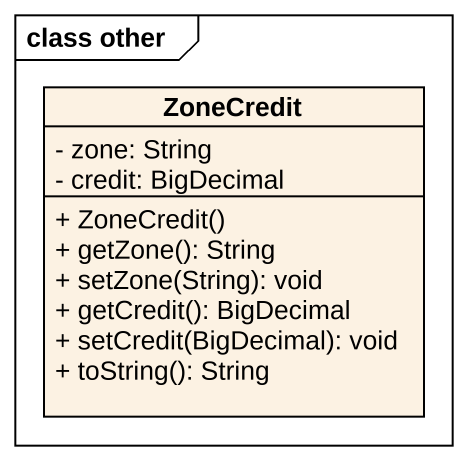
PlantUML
@startuml
mainframe class other
hide circle
hide empty members
skinparam classAttributeIconSize 0
class ZoneCredit {
  - zone: String
  - credit: BigDecimal
  + ZoneCredit()
  + getZone(): String
  + setZone(String): void
  + getCredit(): BigDecimal
  + setCredit(BigDecimal): void
  + toString(): String
}
@enduml
